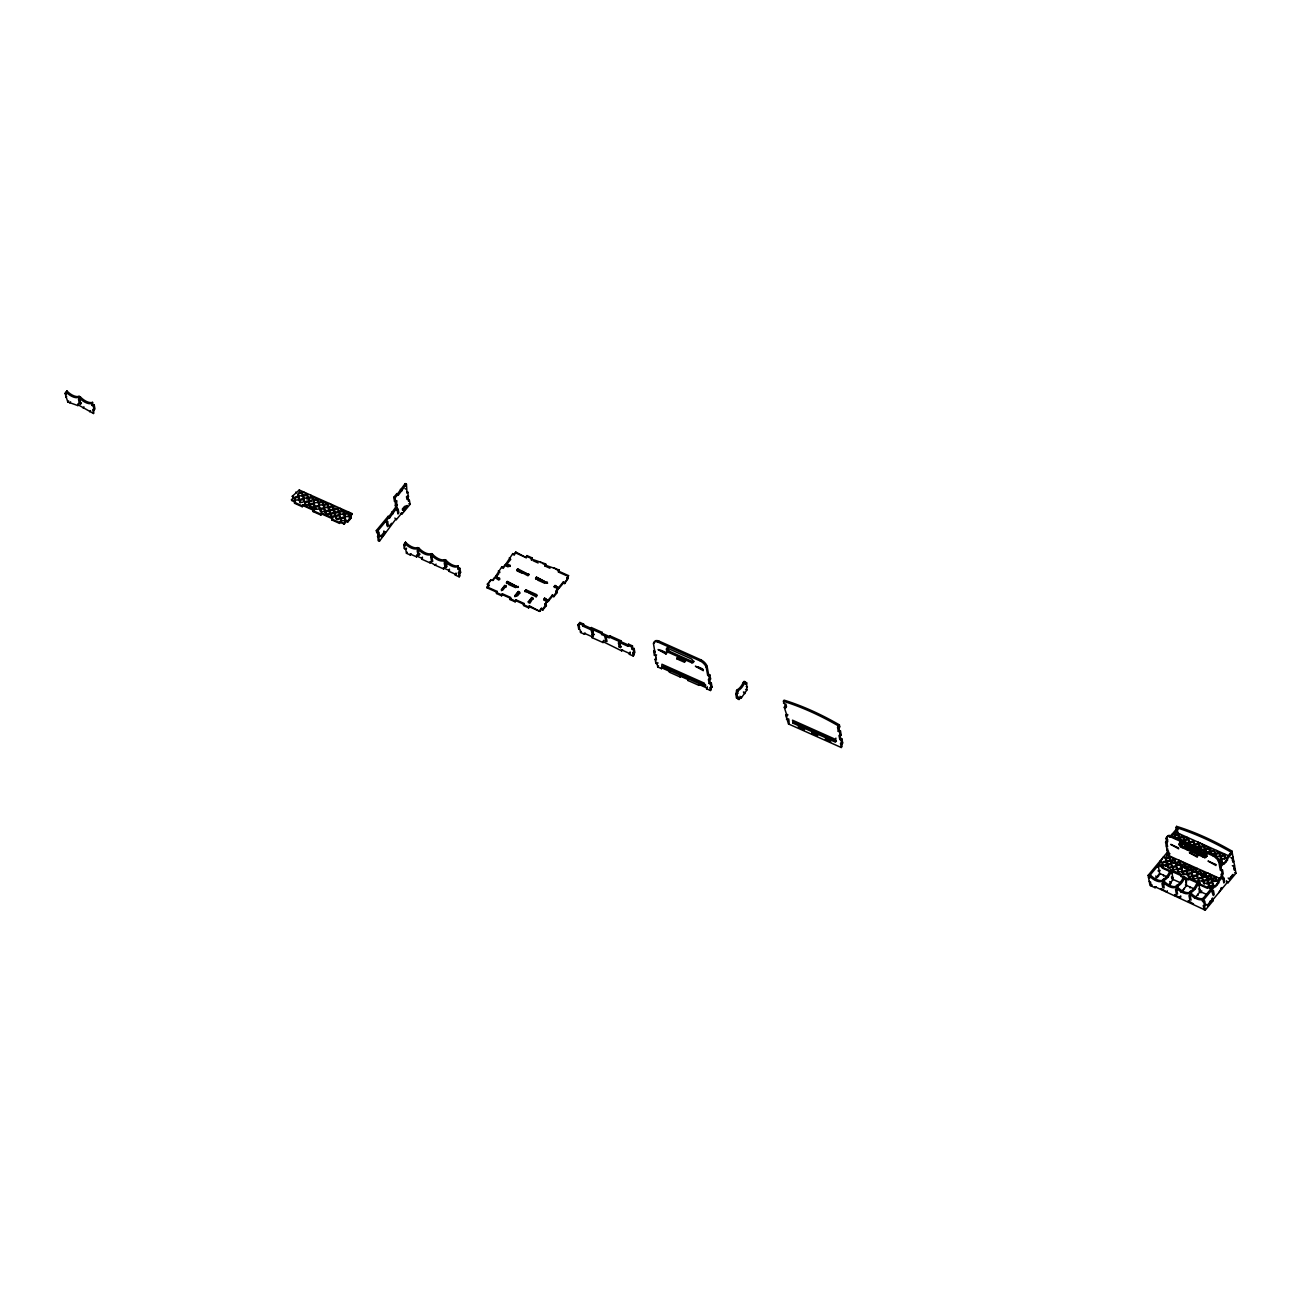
<?xml version="1.0" encoding="UTF-8"?>
<svg xmlns="http://www.w3.org/2000/svg" width="1301" height="1301" viewBox="0 0 1301 1301"><rect width="100%" height="100%" fill="white"/><g stroke="black" fill="none" stroke-linecap="round" stroke-linejoin="round"><path stroke-width="1.5" d="M66.335 393.927L66.839 390.853A10.408 5.041 39.7 0 0 79.068 396.317L80.353 396.886A10.408 5.041 39.7 0 0 92.566 402.351L92.062 405.424L93.347 405.993L94.079 410.026L92.794 409.457L93.526 413.49L77.718 404.578L78.597 403.521L77.914 405.587L67.798 401.993L65.05 393.357L65.928 392.3L67.213 392.869L66.335 393.927L65.05 393.357M65.782 397.39L66.66 396.333M67.798 401.993L68.677 400.936M69.734 402.855L70.612 401.798M65.977 391.91A10.408 5.041 39.7 0 0 78.19 397.374L79.068 396.317M78.19 397.374L79.475 397.943L80.353 396.886M79.426 398.334L80.158 402.367L81.459 402.936L80.581 403.993L79.296 403.424L78.564 399.391L79.426 398.334L80.727 398.903M79.296 403.424L80.158 402.367M83.053 407.88L83.931 406.823M92.062 405.424L92.566 402.351M93.347 405.993L94.225 404.936L92.94 404.367M89.671 411.766L90.55 410.709M94.079 410.026L94.957 408.969L94.225 404.936M93.526 413.49L93.916 409.75M293.75 497.86L292.27 496.283L299.263 490.005L352.002 513.57L349.985 517.213L351.27 517.782L347.774 522.01L346.294 520.416L347.774 522.01M340.439 522.335L344.293 524.059L340.244 521.327L339.561 523.392L331.836 519.945L332.536 517.879L321.591 513.001L320.908 515.066L313.183 511.618L313.883 509.553L302.954 504.658L302.255 506.723L294.53 503.276L295.408 502.219L291.554 500.495L293.554 496.852L292.27 496.283M294.53 503.276L295.229 501.21L291.375 499.486M302.255 506.723L302.954 504.658M313.183 511.618L313.883 509.553M320.908 515.066L321.591 513.001M331.836 519.945L332.714 518.888L321.786 514.009M339.561 523.392L340.244 521.327M344.114 523.051L346.294 520.416M349.985 517.213L352.002 513.57M344.293 524.059L346.489 521.425M347.595 521.002L351.091 516.773L349.806 516.204M394.496 501.324L395.374 500.267L396.659 500.836L395.78 501.893L394.496 501.324L393.764 497.291L396.838 493.599L398.301 495.193L396.838 493.599M397.016 494.608L405.164 483.598L406.449 484.167L407.034 493.274L407.912 492.233L406.628 491.648M396.659 500.836L396.886 507.943L389.617 517.912L388.332 517.343L395.602 507.374L395.049 497.86L398.122 494.185M398.301 495.193L406.449 484.167M389.438 516.904L377.599 531.133L378.152 540.631L379.437 541.2L378.705 537.183L379.583 536.126L378.851 532.093L377.973 533.15L376.688 532.564L376.314 530.564L388.153 516.334L389.617 517.912M376.688 532.564L377.566 531.524M386.316 520.985L385.454 522.026L386.739 522.612L387.47 526.645L388.349 525.588L387.617 521.555L386.316 520.985L387.064 525.002M386.739 522.612L387.617 521.555M408.091 499.714L409.376 500.283L408.498 501.34L407.912 492.233M404.66 506.3L402.318 509.114L403.798 510.691L402.497 510.106L406.01 505.894L407.294 506.479L403.798 510.691M384.104 532.239L380.591 536.467L381.876 537.037L385.389 532.825L383.909 531.247L385.389 532.825M389.275 526.027L391.552 523.295M381.876 537.037L385.21 531.816M403.603 509.683L407.115 505.471L407.294 506.479M394.87 518.058L396.333 519.652L402.042 512.789L402.22 513.797L400.936 513.228M379.437 541.2L396.154 518.644L396.333 519.652M402.22 513.797L410.108 504.316L409.376 500.283M411.181 553.95L410.303 555.007L406.449 553.283L405.717 549.25L404.432 548.664L405.489 542.143A10.408 5.041 39.7 0 0 417.719 547.607L419.003 548.176A10.408 5.041 39.7 0 0 431.216 553.641L432.501 554.21A10.408 5.041 39.7 0 0 444.731 559.674L446.015 560.243A10.408 5.041 39.7 0 0 458.228 565.707L457.724 568.781L459.009 569.35L460.066 575.79L459.188 576.831L455.334 575.107L456.017 573.058M404.432 548.664L403.7 544.647L404.578 543.59L405.863 544.16L405.489 542.143M405.717 549.25L406.595 548.193M406.449 553.283L407.327 552.226M404.611 543.2A10.408 5.041 39.7 0 0 416.84 548.664L417.719 547.607M416.84 548.664L418.125 549.233L419.003 548.176M416.548 556.861L417.247 554.795L416.548 556.861L410.124 553.998L410.303 555.007M418.32 550.957L419.215 555.283L417.93 554.698L418.808 553.657L420.093 554.226M430.94 561.837L430.062 562.894L421.703 559.17L422.402 557.104M421.703 559.17L422.581 558.113M418.125 549.233A10.408 5.041 39.7 0 0 430.338 554.698L431.216 553.641M430.712 556.714L431.59 555.657L432.729 561.316L431.444 560.731L430.712 556.714L431.997 557.283L432.875 556.226M430.338 554.698L431.623 555.267L432.501 554.21M444.438 567.886L443.576 568.927L435.201 565.203L436.079 564.146M431.623 555.267A10.408 5.041 39.7 0 0 443.852 560.731L444.731 559.674M443.852 560.731L445.137 561.3L446.015 560.243M444.942 566.764L445.82 565.724L447.105 566.293L446.243 567.35L444.942 566.764L444.21 562.748L445.511 563.317L446.373 562.26L446.861 564.943M455.139 574.099L448.715 571.237L449.414 569.171M448.715 571.237L449.593 570.18M457.724 568.781L458.228 565.707M459.009 569.35L459.887 568.293L458.603 567.724M455.334 575.107L456.212 574.066M458.456 572.814L459.334 571.757L460.619 572.326L459.741 573.383L458.456 572.814L459.188 576.831M529.523 606.819L539.817 611.405L529.344 605.811L528.645 607.876L523.506 605.567L524.205 603.501L515.83 599.777L515.147 601.826L509.992 599.533L510.691 597.468L502.332 593.744L501.633 595.793L496.494 593.5L497.372 592.443L487.078 587.857L488.834 585.743L487.355 584.165L490.867 579.937L492.152 580.522L494.787 577.351L498.82 580.083L499.698 579.026L495.665 576.31L501.828 566.764L503.292 568.358L505.292 564.715L509.163 566.439L510.041 565.382L506.17 563.658L512.773 553.592L514.253 555.169L515.814 552.063L526.287 557.674L515.993 553.071M487.55 585.174L490.867 579.937M487.078 587.857L488.656 584.734L487.355 584.165M503.113 567.35L505.292 564.715M514.058 554.177L515.814 552.063M493.209 580.474L494.787 577.351M496.836 576.132L498.803 573.757M510.041 565.382L510.22 566.39L506.365 564.667L510.74 559.397L509.276 557.804M498.641 579.075L499.519 578.034M496.494 593.5L497.193 591.435L486.899 586.849M526.108 556.665L526.986 555.608L532.125 557.901L531.442 559.967L532.125 557.901M526.287 557.674L526.986 555.608M507.423 582.49L506.544 583.531L507.244 581.482L518.351 587.369L507.244 581.482M517.749 568.83L516.871 569.887L527.995 575.774L528.873 574.717L517.749 568.83L517.066 570.895L522.53 573.334M504.804 585.45L501.308 589.662L502.593 590.247L506.105 586.019L504.804 585.45L501.487 590.67M501.633 595.793L502.332 593.744M518.172 586.361L517.294 587.418L506.365 582.523M527.816 574.766L528.694 573.708M549.965 568.244L544.94 566L545.639 563.935L531.247 558.958M509.992 599.533L510.87 598.476L502.511 594.752M518.318 591.483L515.001 596.704L514.806 595.695L518.318 591.483L519.782 593.061L517.456 595.874M519.603 592.053L516.107 596.281L514.806 595.695M515.147 601.826L515.83 599.777M544.94 566L545.639 563.935M525.019 590.865L525.897 589.808L536.825 594.687L536.126 596.752L525.019 590.865L535.947 595.744M536.581 578.164L535.719 579.221L536.402 577.156L547.526 583.059L536.402 577.156M525.197 591.874L525.897 589.808M567.025 575.871L558.454 572.033L559.137 569.968L544.761 564.992M531.833 597.517L528.499 602.737L528.32 601.729L531.833 597.517L533.117 598.086L529.783 603.322M547.347 582.051L546.469 583.092L535.524 578.213M536.126 596.752L537.004 595.695L526.076 590.817M528.645 607.876L529.344 605.811M558.454 572.033L559.137 569.968M544.729 599.143L543.851 600.2L544.534 598.135L548.583 600.867L544.534 598.135M553.819 596.704L552.34 595.126L553.819 596.704L557.316 592.492L556.031 591.906L558.227 589.272L554.177 586.54L555.055 585.499L559.105 588.231L555.055 585.499M554.372 587.548L555.234 586.507M539.639 610.397L541.395 608.299L542.859 609.876L541.395 608.299M542.859 609.876L546.371 605.664L544.891 604.087L547.526 600.916L543.672 599.192M548.404 599.859L552.34 595.126M554.177 586.54L558.048 588.263L555.852 590.898L557.316 592.492M558.91 587.223L563.3 581.954L564.764 583.531L563.3 581.954M568.553 575.627L566.992 578.734L568.553 575.627L558.259 571.025M539.817 611.405L541.574 609.307M545.07 605.095L547.526 600.916M548.583 600.867L552.535 596.134M559.105 588.231L563.479 582.962M542.68 608.868L546.176 604.656L544.891 604.087M553.624 595.695L557.137 591.483M564.585 582.523L568.098 578.311L566.797 577.725M564.764 583.531L568.098 578.311M580.116 624.382L578.831 623.797L577.953 624.854L579.238 625.423L579.742 622.366L583.596 624.09L582.913 626.139L590.621 629.586L591.321 627.537L602.249 632.416L601.566 634.481L609.275 637.929L609.974 635.864L620.902 640.742L620.219 642.808L627.928 646.255L628.627 644.19L632.481 645.914L631.977 648.988L633.262 649.573L633.994 653.59L632.709 653.021L633.587 651.964L634.14 654.988L633.262 656.046L629.391 654.322L630.091 652.256L629.391 654.322M585.255 633.148L584.377 634.205L580.522 632.481L579.97 629.456L578.685 628.887L579.563 627.83L578.831 623.797M582.913 626.139L583.596 624.09M580.522 632.481L581.384 631.424M590.621 629.586L591.321 627.537M592.183 634.921L591.451 630.887L592.329 629.83L593.061 633.863L592.183 634.921L593.467 635.49L592.736 631.457L593.614 630.416M603.03 642.548L603.713 640.482L603.03 642.548L592.085 637.653L592.784 635.587M592.085 637.653L592.963 636.596M601.566 634.481L602.249 632.416M606.25 637.49L604.965 636.921L605.697 640.954L606.982 641.523L606.25 637.49L607.128 636.449M605.697 640.954L606.087 637.214M619.195 646.987L618.463 642.954L619.341 641.897L620.073 645.93L619.195 646.987L620.479 647.556L621.358 646.516L620.073 645.93M620.219 642.808L620.902 640.742M602.851 641.539L621.683 650.874L622.561 649.817M627.928 646.255L628.627 644.19M631.977 648.988L632.481 645.914M633.262 649.573L634.14 648.516L632.855 647.931M633.994 653.59L634.872 652.549L634.14 648.516M655.021 652.907L653.492 643.784L654.354 642.727A7.058 3.415 39.7 0 1 658.778 641.003L701.223 659.965A7.058 3.415 39.7 0 1 707.11 666.291L708.573 674.357L707.695 675.414L708.98 675.983L710.037 682.423L709.159 683.464L710.444 684.05L711.175 688.083L709.891 687.497L710.444 690.522L706.573 688.798L707.272 686.733M653.492 643.784A7.058 3.415 39.7 0 1 657.899 642.06L658.778 641.003M656.013 658.273L655.135 659.331L656.42 659.916L655.688 655.883L654.403 655.297L653.671 651.281L654.533 650.224M654.403 655.297L655.281 654.257M655.688 655.883L656.566 654.826M667.917 648.386L691.075 658.729A3.269 1.577 39.7 0 1 693.368 661.607A3.269 1.577 39.7 0 1 691.807 662.762L668.649 652.419A3.269 1.577 39.7 0 1 666.356 649.541A3.269 1.577 39.7 0 1 667.917 648.386L668.795 647.329A3.269 1.577 39.7 0 0 667.218 648.483A3.269 1.577 39.7 0 0 669.527 651.362L692.669 661.705A3.269 1.577 39.7 0 0 694.149 661.315M704.931 686.212L705.809 685.155L663.347 666.193L662.469 667.25L704.931 686.212L704.378 683.188L661.933 664.226L661.558 668.681L657.704 666.958L657.151 663.933L655.867 663.364L656.745 662.307M665.803 652.988L658.078 649.541L665.982 653.996L666.665 651.931M657.151 663.933L658.03 662.892M665.982 653.996L666.86 652.939L660.68 650.191M668.649 652.419L669.527 651.362M657.704 666.958L658.566 665.917M661.558 668.681L662.258 666.632M685.318 660.274L684.635 662.323L676.91 658.875L677.788 657.834L685.513 661.282M681.09 675.967L680.212 677.024L669.267 672.129L669.966 670.08L670.145 671.088M691.807 662.762L692.669 661.705M657.899 642.06L700.345 661.022L701.223 659.965M687.92 680.472L688.619 678.406L687.92 680.472L698.865 685.351L699.548 683.285L698.865 685.351M707.695 675.414L706.232 667.348L707.11 666.291M708.98 675.983L709.858 674.926L708.573 674.357M709.858 674.926L710.59 678.959L709.712 680.016L708.427 679.447L709.159 683.464M710.444 684.05L711.322 682.992L710.037 682.423M706.573 688.798L707.451 687.741M711.175 688.083L712.054 687.026L711.322 682.992M710.444 690.522L711.322 689.465M736.496 697.938L737.374 696.881L738.659 697.466L737.781 698.523L736.496 697.938L735.764 693.905L737.147 689.79A10.375 4.553 -65.9 0 0 743.278 682.407L744.156 681.35L745.44 681.935L745.815 683.952L744.53 683.367L745.44 681.935M739.927 696.263L741.391 697.856L741.212 696.848L739.017 699.483L737.732 698.897L737.049 694.49L738.431 690.359A10.375 4.553 -65.9 0 0 744.562 682.976L743.278 682.407M745.815 683.952L746.693 682.895L745.408 682.309M746.693 682.895L746.904 689.985L741.391 697.856M785.56 707.825L786.438 706.768L785.154 706.199L784.275 707.256L785.56 707.825L784.828 703.792L783.544 703.223L784.064 700.149A182.693 88.566 39.7 0 1 839.373 724.868L839.73 726.885L838.869 727.926L837.568 727.357L838.446 726.3L839.73 726.885M785.739 715.322L786.617 714.265L787.902 714.834L787.024 715.892L785.739 715.322L788.504 723.958L841.243 747.506L842.121 746.465L841.373 742.432L842.674 743.001L841.796 744.058L840.511 743.473L841.243 747.506M786.471 719.339L787.349 718.298M787.755 719.925L788.634 718.868L789.122 721.551M788.504 723.958L789.365 722.901M835.876 738.106L835.535 742.188L793.09 723.226L793.968 722.169L836.413 741.131M798.603 727.535L799.481 726.478L804.62 728.788L803.742 729.845L798.424 726.527L803.742 729.845M803.563 728.836L804.441 727.779L801.009 726.251M811.922 732.561L817.256 735.878L811.922 732.561L812.8 731.52L816.231 733.048M812.117 733.569L812.8 731.52M825.615 739.602L825.436 738.594L830.77 741.912L825.615 739.602L826.493 738.561L829.924 740.09M838.869 727.926L839.373 724.868M841.796 744.058L841.064 740.025L839.779 739.456L839.031 735.423L840.332 735.992L839.6 731.959L838.299 731.39L839.178 730.333L838.446 726.3M839.6 731.959L840.462 730.918L839.178 730.333M840.332 735.992L841.194 734.935L840.462 730.918M839.779 739.456L840.641 738.399L839.909 734.366L841.194 734.935M841.064 740.025L841.942 738.968L840.641 738.399M1166.314 846.122L1167.599 846.691L1166.135 838.641L1167.013 837.584A7.058 3.415 39.7 0 1 1171.42 835.844L1213.882 854.806A7.058 3.415 39.7 0 1 1219.753 861.148L1220.663 866.173M1177.877 832.705L1177.389 830.022L1176.104 829.436L1176.608 826.379A182.693 88.566 39.7 0 1 1231.917 851.082L1235.95 873.247L1228.063 882.745L1226.599 881.151L1228.063 882.745M1155.987 886.68L1155.109 887.721L1149.97 885.428L1148.132 875.362L1167.42 852.171L1165.582 842.089L1167.631 839.633M1169.81 836.998L1176.982 828.395L1176.608 826.379M1166.135 838.641A7.058 3.415 39.7 0 1 1170.542 836.901L1171.42 835.844M1178.267 828.965L1173.437 834.754L1172.152 834.185L1172.331 835.193M1167.924 849.098L1167.046 850.155L1168.331 850.724L1170.168 860.807L1215.963 881.265M1179.731 837.031L1178.852 838.072L1178.121 834.055M1164.932 858.497L1168.705 852.74L1167.42 852.171M1149.368 876.321L1148.49 877.362L1149.791 877.947L1149.417 875.931L1161.256 861.701L1159.955 861.132L1160.15 862.14L1163.468 856.904L1164.753 857.489M1169.941 853.7L1169.062 854.757L1167.778 854.188M1180.56 843.227L1203.718 853.57A3.269 1.577 39.7 0 1 1206.011 856.448A3.269 1.577 39.7 0 1 1204.45 857.603L1181.292 847.26A3.269 1.577 39.7 0 1 1178.999 844.382A3.269 1.577 39.7 0 1 1180.56 843.227L1181.438 842.17M1160.15 870.385L1159.272 871.442L1157.988 870.857M1169.794 858.79L1170.672 857.733M1154.686 879.427L1159.646 873.443L1168.135 877.248M1165.631 866.255L1167.973 863.441M1181.292 847.26L1182.17 846.203A3.269 1.577 39.7 0 1 1180.186 842.3M1158.947 875.508L1157.207 877.622L1155.727 876.045M1152.133 884.956L1151.255 885.997L1150.523 881.98L1149.222 881.395M1148.132 875.362L1149.417 875.931A10.408 5.041 39.7 0 0 1161.63 881.395L1163.387 879.281A10.375 4.553 -65.9 0 0 1169.518 871.898L1170.396 870.841M1161.63 881.395L1162.931 881.964L1164.671 879.85A10.375 4.553 -65.9 0 0 1170.819 872.483L1171.681 871.426L1173.16 879.476L1168.623 884.924M1163.289 883.981L1162.004 883.395L1162.736 887.428L1164.021 888.014L1163.793 880.907L1162.509 880.338A10.408 5.041 39.7 0 1 1150.295 874.874M1172.055 873.443L1172.933 872.386M1168.802 885.932L1171.144 883.119L1169.68 881.541M1167.371 890.843L1166.509 891.901L1161.175 888.583L1161.354 889.591M1197.099 856.172L1189.374 852.724L1197.278 857.18L1197.977 855.115M1162.931 881.964A10.408 5.041 39.7 0 0 1175.145 887.428L1176.901 885.314A10.375 4.553 -65.9 0 0 1183.032 877.931L1183.91 876.874L1185.569 879.476M1203.718 853.57L1204.596 852.513M1175.145 887.428L1176.429 887.998L1178.186 885.883A10.375 4.553 -65.9 0 0 1184.317 878.517L1185.195 877.459L1186.658 885.509L1180.966 892.372M1176.803 890.014L1175.519 889.445L1176.25 893.462L1177.535 894.047L1176.803 890.014L1177.681 888.957M1193.554 869.8L1192.854 871.865M1204.45 857.603L1205.328 856.546A3.269 1.577 39.7 0 0 1206.58 856.416M1175.746 894.568L1174.868 895.625L1174.673 894.616L1180.007 897.934L1180.885 896.877M1186.301 883.509L1186.675 879.769M1182.316 891.966L1184.463 888.16M1170.542 836.901L1213.004 855.863L1213.882 854.806M1179.828 896.926L1180.706 895.869M1176.429 887.998A10.408 5.041 39.7 0 0 1188.659 893.462L1190.399 891.348A10.375 4.553 -65.9 0 0 1196.546 883.964L1197.408 882.924L1199.067 885.509L1199.945 884.452M1188.659 893.462L1189.943 894.031L1191.683 891.917A10.375 4.553 -65.9 0 0 1197.831 884.55L1198.709 883.493L1200.172 891.559L1194.464 898.406M1211.8 887.9L1207.946 886.176L1207.247 888.241L1199.522 884.778L1200.4 883.737M1204.872 908.505L1203.994 909.562L1203.262 905.529L1204.547 906.114L1205.425 905.057L1204.693 901.024L1203.815 902.081L1202.531 901.512L1202.157 899.495L1213.996 885.265L1215.459 886.843L1218.972 882.631L1217.492 881.037L1221.444 876.305L1221.07 874.288L1222.355 874.857L1223.233 873.8L1222.501 869.784L1221.623 870.824L1220.338 870.255L1218.874 862.189L1219.753 861.148M1189.244 900.601L1188.366 901.658L1188.187 900.65L1193.521 903.967M1230.128 853.586L1231.413 854.155L1231.917 851.082M1220.891 866.808L1232.291 853.098L1231.006 852.529L1226.176 858.318L1227.656 859.896L1224.143 864.124L1222.68 862.53L1219.606 866.222L1220.891 866.808L1222.729 876.874L1203.441 900.064L1205.279 910.147L1154.93 886.713L1155.109 887.721M1201.685 890.778L1200.986 892.844M1232.47 860.579L1233.755 861.164L1232.876 862.221L1232.145 858.188L1233.023 857.131M1212.581 891.543L1213.459 890.486L1214.191 894.519L1213.313 895.576L1210.922 888.957L1158.183 865.393L1159.825 874.451M1223.086 878.891L1223.965 877.833L1224.696 881.867L1223.818 882.924L1223.086 878.891L1221.802 878.321M1233.933 868.645L1235.218 869.214L1234.34 870.271L1233.608 866.238L1234.486 865.198M1212.565 898.015L1211.686 899.072L1213.166 900.65L1205.279 910.147M1207.539 904.959L1211.052 900.747L1207.718 905.968L1206.255 904.39M1229.445 878.614L1232.958 874.402L1229.64 879.622L1228.16 878.045M1212.987 899.642L1227.884 881.736M1228.372 855.684L1175.632 832.12L1175.811 833.128M405.018 488.672L406.302 489.257M1230.86 857.603L1232.145 858.188M1181.21 835.551L1187.39 838.299L1187.211 837.291M1211.507 849.081L1198.14 842.186M1218.517 852.204L1224.696 854.968L1224.517 853.96M400.334 489.387L401.619 489.957M400.529 490.396L401.814 490.965M407.359 495.681L408.644 496.25M407.766 497.307L406.481 496.738L406.969 499.421M1232.323 865.669L1233.608 866.238M1185.097 846.414L1207.247 856.318M1218.321 861.262L1222.013 862.905M1182.17 846.203L1205.328 856.546M1186.512 848.398L1204.97 856.643M408.823 503.747L410.108 504.316M527.165 556.617L532.32 558.91M542.387 563.414L545.818 564.943M557.609 570.212L553.998 567.675M1234.665 872.678L1235.95 873.247M393.764 497.291L395.049 497.86M1165.582 842.089L1166.867 842.658L1167.745 841.617L1167.013 837.584M533.101 560.715L538.126 562.959M396.106 504.3L397.39 504.869M395.228 505.357L396.512 505.926M395.602 507.374L396.886 507.943M1221.444 876.305L1222.729 876.874M395.959 509.39L397.244 509.959L398.122 508.902L398.854 512.936L397.976 513.993L397.081 509.667M1219.688 878.403L1166.948 854.855L1175.616 859.652M1191.179 866.596L1197.359 869.361L1197.18 868.352M1202.823 871.8L1206.466 873.426M391.65 512.106L392.935 512.692M391.845 513.114L393.13 513.7M517.944 569.838L528.873 574.717M1207.865 878.565L1200.4 874.305M505.487 565.724L508.057 566.862M537.541 580.035L544.826 583.287M1220.891 887.998L1222.176 888.583L1221.997 887.575L1218.679 892.795M1159.061 864.336L1162.915 866.059L1162.216 868.125L1169.941 871.572L1170.64 869.507L1181.568 874.386L1180.869 876.451L1188.594 879.899L1189.293 877.833L1200.221 882.728L1199.522 884.778M1197.603 883.916L1198.888 884.501M1169.518 871.898L1170.819 872.483M1183.032 877.931L1184.317 878.517M1196.546 883.964L1197.831 884.55M1157.256 866.824L1158.54 867.409M746.14 686.343L747.425 686.928M1172.786 877.476L1171.502 876.89L1171.859 878.907L1180.365 882.696M1198.514 888.957L1199.798 889.542M697.986 666.844L702.621 668.925M1185.374 884.94L1195.277 889.364M1198.888 890.974L1206.986 894.6M499.698 579.026L495.665 576.31M684.44 661.331L676.731 657.883L676.91 658.875M745.619 689.416L746.904 689.985M307.93 494.803L303.117 491.729M312.842 496.998L320.127 500.251M321.949 501.08L328.128 503.829M335.138 506.967L329.478 503.52M342.147 510.09L346.782 512.171M352.181 514.578L348.131 511.846M508.366 584.344L515.651 587.613M545.135 600.769L547.705 601.924M1211.881 900.081L1213.166 900.65M653.671 651.281L654.956 651.85M1163.387 879.281L1164.671 879.85M1176.901 885.314L1178.186 885.883M1190.399 891.348L1191.683 891.917M744.725 692.62L743.424 692.051L744.904 693.628M737.147 689.79L738.431 690.359M504.999 586.458L506.284 587.027L506.105 586.019M518.497 592.492L519.782 593.061M532.011 598.525L533.296 599.094M1209.946 901.186L1211.231 901.756M1203.035 898.438A10.408 5.041 39.7 0 1 1190.822 892.974L1189.521 892.405A10.408 5.041 39.7 0 1 1177.307 886.94L1176.023 886.371A10.408 5.041 39.7 0 1 1163.793 880.907M709.305 678.39L710.59 678.959M736.268 690.847L737.553 691.416M376.314 530.564L377.599 531.133M1203.441 900.064L1202.157 899.495A10.408 5.041 39.7 0 1 1189.943 894.031M736.642 692.864L737.927 693.433M78.564 399.391L79.849 399.96L80.581 403.993M403.7 544.647L404.985 545.217M418.483 551.25L417.198 550.681L417.93 554.698M583.791 625.098L591.5 628.546M602.444 633.424L610.153 636.872L609.974 635.864M621.097 641.751L628.806 645.198M578.864 623.423L582.734 625.147M590.443 628.594L601.387 633.473M609.096 636.921L620.024 641.8M627.749 645.247L631.603 646.971M735.764 693.905L737.049 694.49M380.412 535.459L381.697 536.028M528.32 601.729L529.605 602.314M834.998 739.163L792.537 720.201L793.09 723.226M378.298 535.54L379.583 536.126M591.451 630.887L592.736 631.457M618.463 642.954L619.748 643.54L620.479 647.556M377.42 536.597L378.705 537.183M826.314 737.553L831.453 739.846M593.061 633.863L594.346 634.433M710.769 686.44L712.054 687.026M416.369 555.852L421.524 558.162M448.536 570.228L443.381 567.919L443.576 568.927M303.133 505.666L314.061 510.561M516.025 600.786L524.384 604.51M294.351 502.267L302.076 505.715M313.004 510.61L320.729 514.058M331.657 518.936L339.382 522.384M496.315 592.492L501.454 594.785M509.813 598.525L514.968 600.834M523.327 604.558L528.466 606.868M663.786 667.315L668.421 669.381M680.895 674.959L683.984 676.341M591.906 636.644L584.198 633.197L584.377 634.205M629.212 653.313L621.504 649.866L621.683 650.874M661.38 667.673L669.088 671.121M687.741 679.464L680.033 676.016L680.212 677.024M698.686 684.342L706.394 687.79M1225.721 861.002L1225.9 862.01M1216.793 850.512L1216.972 851.521M1215.833 876.679L1216.012 877.687L1208.109 873.231M1217.037 883.721L1217.216 884.729M1205.864 845.634L1206.043 846.642M1197.977 894.194L1198.156 895.202M1189.456 864.905L1189.634 865.913L1178.527 860.026M1189.878 886.957L1190.057 887.965M1190.822 892.974L1191.179 894.99M1179.487 833.843L1179.682 834.852M1181.747 865.978L1181.926 866.986M1174.022 862.53L1174.201 863.539M1170.802 856.578L1170.981 857.587M1163.501 875.166L1163.696 876.175M841.942 738.968L842.674 743.001M837.568 727.357L838.299 731.39M817.955 733.813L818.134 734.821M804.441 727.779L804.62 728.788M785.95 704.085L786.438 706.768M787.024 715.892L784.275 707.256M738.659 697.466L739.017 699.483M655.135 659.331L655.867 663.364M632.709 653.021L633.262 656.046M577.953 624.854L578.685 628.887M558.048 588.263L558.227 589.272M540.484 561.642L540.679 562.65M546.176 604.656L546.371 605.664M512.773 553.592L512.968 554.6M506.17 563.658L506.365 564.667M501.828 566.764L502.007 567.773M499.6 571.562L499.779 572.57L498.316 570.993M497.193 591.435L497.372 592.443M488.656 584.734L488.834 585.743M459.887 568.293L460.619 572.326M445.332 563.024L446.243 567.35M435.201 565.203L429.883 561.886L430.062 562.894M405.164 483.598L405.652 486.281M388.153 516.334L388.332 517.343M351.091 516.773L351.27 517.782M349.335 518.888L349.53 519.896M340.423 508.398L340.602 509.407M310.841 495.177L311.02 496.185M299.263 490.005L299.441 491.014M295.782 492.071L295.961 493.079M295.229 501.21L295.408 502.219M77.718 404.578L77.914 405.587M66.839 390.853L67.213 392.869M328.519 506.544A2.358 1.773 -10.3 0 1 327.201 508.122M324.876 508.154A2.358 1.773 -10.3 0 1 324.908 505.178A2.358 1.773 -10.3 0 1 328.486 506.073M323.38 504.235A2.358 1.773 -10.3 0 1 322.567 505.52M319.282 505.585A2.358 1.773 -10.3 0 1 320.03 502.739A2.358 1.773 -10.3 0 1 323.347 503.78M330.568 510.626A2.358 1.773 -10.3 0 1 329.137 508.463A2.358 1.773 -10.3 0 1 332.113 507.13A2.358 1.773 -10.3 0 1 333.544 509.309M332.357 510.415A2.358 1.773 -10.3 0 1 331.771 510.61M334.373 512.122A2.358 1.773 -10.3 0 1 336.65 509.374A2.358 1.773 -10.3 0 1 338.406 512.041M337.496 512.708A2.358 1.773 -10.3 0 1 335.17 512.757M339.528 514.415A2.358 1.773 -10.3 0 1 340.439 512.025A2.358 1.773 -10.3 0 1 343.529 512.285A2.358 1.773 -10.3 0 1 343.155 514.724M345.464 517.359A2.358 1.773 -10.3 0 1 344.96 514.773A2.358 1.773 -10.3 0 1 348.408 514.367A2.358 1.773 -10.3 0 1 348.294 517.017M311.768 501.227A2.358 1.773 -10.3 0 1 308.988 500.983M308.467 500.186A2.358 1.773 -10.3 0 1 312.858 498.738A2.358 1.773 -10.3 0 0 309.557 497.145A2.358 1.773 -10.3 0 0 309.264 500.251A2.358 1.773 -10.3 0 0 312.907 498.641M302.401 495.941A2.358 1.773 -10.3 0 1 301.995 496.331M298.693 496.397A2.358 1.773 -10.3 0 1 299.734 493.437A2.358 1.773 -10.3 0 1 302.791 495.047M304.288 498.966A2.358 1.773 -10.3 0 1 303.93 496.266A2.358 1.773 -10.3 0 1 307.508 496.201A2.358 1.773 -10.3 0 1 306.629 498.917M318.111 502.414A2.358 1.773 -10.3 0 1 317.834 502.853M313.801 502.918A2.358 1.773 -10.3 0 1 314.891 500.446A2.358 1.773 -10.3 0 1 317.997 501.048M294.855 500.235A2.358 1.773 -10.3 0 1 295.766 497.86A2.358 1.773 -10.3 0 1 298.856 498.12A2.358 1.773 -10.3 0 1 298.482 500.543M324.616 511.651A2.358 1.773 -10.3 0 1 324.209 512.041M320.924 512.106A2.358 1.773 -10.3 0 1 321.949 509.146A2.358 1.773 -10.3 0 1 325.022 510.756M327.055 514.838A2.358 1.773 -10.3 0 1 325.901 512.236A2.358 1.773 -10.3 0 1 329.608 511.797A2.358 1.773 -10.3 0 1 328.844 514.627M330.682 515.895A2.358 1.773 -10.3 0 1 332.536 513.667A2.358 1.773 -10.3 0 1 335.268 514.887A2.358 1.773 -10.3 0 1 333.414 517.115M332.21 517.148A2.358 1.773 -10.3 0 1 331.202 516.692M340.325 518.123A2.358 1.773 -10.3 0 1 340.049 518.562M339.138 519.229A2.358 1.773 -10.3 0 1 336.357 519.001M336.016 518.627A2.358 1.773 -10.3 0 1 337.105 516.155A2.358 1.773 -10.3 0 1 340.228 516.757A2.358 1.773 -10.3 0 1 336.617 518.27A2.358 1.773 -10.3 0 1 336.926 515.147A2.358 1.773 -10.3 0 1 340.26 516.643M345.464 520.416A2.358 1.773 -10.3 0 1 344.798 521.229M341.171 520.937A2.358 1.773 -10.3 0 1 342.261 518.448A2.358 1.773 -10.3 0 1 345.367 519.05A2.358 1.773 -10.3 0 1 341.773 520.563A2.358 1.773 -10.3 0 1 342.065 517.44A2.358 1.773 -10.3 0 1 345.416 518.936M304.922 503.942A2.358 1.773 -10.3 0 1 307.719 502.105A2.358 1.773 -10.3 0 1 309.459 504.316M309.183 504.755A2.358 1.773 -10.3 0 1 308.256 505.439M306.483 505.65A2.358 1.773 -10.3 0 1 305.15 504.837M310.093 506.707A2.358 1.773 -10.3 0 1 312.972 504.414A2.358 1.773 -10.3 0 1 314.208 507.195A2.358 1.773 -10.3 0 1 310.288 507.13M300.336 502.902A2.358 1.773 -10.3 0 1 301.377 499.958A2.358 1.773 -10.3 0 1 304.434 501.552M315.444 509.439A2.358 1.773 -10.3 0 1 317.72 506.691A2.358 1.773 -10.3 0 1 319.477 509.358M457.35 566.764A10.408 5.041 39.7 0 1 445.137 561.3M700.345 661.022A7.058 3.415 39.7 0 1 706.232 667.348M1206.125 853.895A3.269 1.577 39.7 0 1 1206.743 854.92M1213.004 855.863A7.058 3.415 39.7 0 1 1218.874 862.189M1182.007 871.898A2.358 1.773 -10.3 0 1 1181.601 872.288M1178.316 872.337A2.358 1.773 -10.3 0 1 1179.357 869.393A2.358 1.773 -10.3 0 1 1182.414 871.003M1182.934 873.849A2.358 1.773 -10.3 0 1 1184.593 871.67A2.358 1.773 -10.3 0 1 1187.406 872.532A2.358 1.773 -10.3 0 1 1186.236 874.874M1183.91 874.923A2.358 1.773 -10.3 0 1 1183.129 874.272M1172.835 869.686A2.358 1.773 -10.3 0 1 1175.112 866.938A2.358 1.773 -10.3 0 1 1176.868 869.605M1188.073 876.142A2.358 1.773 -10.3 0 1 1190.854 873.849A2.358 1.773 -10.3 0 1 1192.301 876.5M1190.805 877.362A2.358 1.773 -10.3 0 1 1188.61 876.939M1167.501 866.954A2.358 1.773 -10.3 0 1 1170.266 864.645A2.358 1.773 -10.3 0 1 1171.729 867.312M1170.233 868.174A2.358 1.773 -10.3 0 1 1167.696 867.377M1163.875 865.897A2.358 1.773 -10.3 0 1 1162.443 863.718A2.358 1.773 -10.3 0 1 1165.42 862.4A2.358 1.773 -10.3 0 1 1166.851 864.563M1166.168 865.393A2.358 1.773 -10.3 0 1 1165.078 865.864M1197.717 875.297A2.358 1.773 -10.3 0 1 1197.213 872.727A2.358 1.773 -10.3 0 1 1200.66 872.32A2.358 1.773 -10.3 0 1 1200.547 874.955M1191.781 872.353A2.358 1.773 -10.3 0 1 1194.058 869.621A2.358 1.773 -10.3 0 1 1195.814 872.288M1202.856 877.606A2.358 1.773 -10.3 0 1 1202.498 874.89A2.358 1.773 -10.3 0 1 1206.06 874.825A2.358 1.773 -10.3 0 1 1205.181 877.557M1210.337 879.85A2.358 1.773 -10.3 0 1 1207.019 878.825A2.358 1.773 -10.3 0 1 1209.491 876.516A2.358 1.773 -10.3 0 1 1211.524 878.744M1212.353 881.558A2.358 1.773 -10.3 0 1 1214.63 878.809A2.358 1.773 -10.3 0 1 1216.386 881.476M1180.771 864.482A2.358 1.773 -10.3 0 1 1179.974 865.767M1176.673 865.832A2.358 1.773 -10.3 0 1 1177.438 862.986A2.358 1.773 -10.3 0 1 1180.739 864.01M1170.363 860.351A2.358 1.773 -10.3 0 1 1170.087 860.79M1169.16 861.457A2.358 1.773 -10.3 0 1 1166.379 861.229M1165.859 860.433A2.358 1.773 -10.3 0 1 1170.25 858.985M1175.502 862.644A2.358 1.773 -10.3 0 1 1175.226 863.083M1171.193 863.165A2.358 1.773 -10.3 0 1 1172.282 860.693A2.358 1.773 -10.3 0 1 1175.405 861.295M1185.91 866.775A2.358 1.773 -10.3 0 1 1184.609 868.369M1182.267 868.401A2.358 1.773 -10.3 0 1 1182.316 865.425A2.358 1.773 -10.3 0 1 1185.878 866.32M1186.447 869.637A2.358 1.773 -10.3 0 1 1188.903 867.328A2.358 1.773 -10.3 0 1 1190.935 869.54M1189.748 870.662A2.358 1.773 -10.3 0 1 1186.967 870.434M1193.424 878.874A2.358 1.773 -10.3 0 1 1194.513 876.402A2.358 1.773 -10.3 0 1 1197.619 877.004M1202.872 880.663A2.358 1.773 -10.3 0 1 1202.189 881.476M1198.904 881.541A2.358 1.773 -10.3 0 1 1199.929 878.582A2.358 1.773 -10.3 0 1 1203.002 880.192M1208.011 882.956A2.358 1.773 -10.3 0 1 1206.824 884.078M1204.498 884.111A2.358 1.773 -10.3 0 1 1204.287 881.297A2.358 1.773 -10.3 0 1 1207.913 881.59M1211.963 886.371A2.358 1.773 -10.3 0 1 1209.182 886.144M1208.662 885.347A2.358 1.773 -10.3 0 1 1210.515 883.103A2.358 1.773 -10.3 0 1 1213.248 884.322M1218.63 860.579A2.358 1.773 -10.3 0 1 1221.167 863.344M1185.829 846.447A2.358 1.773 -10.3 0 1 1184.642 847.553M1182.316 847.602A2.358 1.773 -10.3 0 1 1181.861 847.325M1181.324 846.528A2.358 1.773 -10.3 0 1 1184.398 844.268M1185.927 845.504A2.358 1.773 -10.3 0 0 1185.731 845.081A2.358 1.773 -10.3 0 1 1182.121 846.593M1201.246 850.285A2.358 1.773 -10.3 0 1 1200.53 847.976A2.358 1.773 -10.3 0 1 1203.523 846.984A2.358 1.773 -10.3 0 1 1204.775 849.114M1204.092 849.943A2.358 1.773 -10.3 0 1 1203.588 850.236M1195.652 847.699A2.358 1.773 -10.3 0 1 1195.895 845.162A2.358 1.773 -10.3 0 1 1199.197 845.097A2.358 1.773 -10.3 0 1 1198.953 847.634M1218.452 859.571A2.358 1.773 -10.3 0 1 1221.672 860.368A2.358 1.773 -10.3 0 1 1219.899 862.823M1180.674 841.08A2.358 1.773 -10.3 0 1 1179.942 838.787A2.358 1.773 -10.3 0 1 1182.951 837.795A2.358 1.773 -10.3 0 1 1184.186 839.926M1183.503 840.739A2.358 1.773 -10.3 0 1 1182.999 841.048M1225.07 858.758A2.358 1.773 -10.3 0 1 1224.16 859.424M1222.371 859.636A2.358 1.773 -10.3 0 1 1221.037 858.823M1220.826 857.944A2.358 1.773 -10.3 0 1 1223.314 856.091A2.358 1.773 -10.3 0 1 1225.477 857.847M1215.898 856.53A2.358 1.773 -10.3 0 1 1216.809 854.139A2.358 1.773 -10.3 0 1 1219.899 854.399A2.358 1.773 -10.3 0 1 1219.525 856.839M1210.759 854.237A2.358 1.773 -10.3 0 1 1211.67 851.846A2.358 1.773 -10.3 0 1 1214.76 852.106A2.358 1.773 -10.3 0 1 1214.386 854.529M1209.231 852.236A2.358 1.773 -10.3 0 1 1205.523 851.797A2.358 1.773 -10.3 0 1 1207.686 849.211A2.358 1.773 -10.3 0 1 1209.914 851.423M1190.171 845.032A2.358 1.773 -10.3 0 1 1192.448 842.3A2.358 1.773 -10.3 0 1 1194.204 844.967M1175.063 838.511A2.358 1.773 -10.3 0 1 1175.323 835.958A2.358 1.773 -10.3 0 1 1178.608 835.893A2.358 1.773 -10.3 0 1 1178.364 838.446M1184.837 842.316A2.358 1.773 -10.3 0 1 1187.309 840.007A2.358 1.773 -10.3 0 1 1189.342 842.219M1188.659 843.048A2.358 1.773 -10.3 0 1 1185.813 843.39M1194.692 848.87A2.358 1.773 -10.3 0 1 1195.847 851.472M1191.814 851.553A2.358 1.773 -10.3 0 1 1193.489 848.886M1200.823 851.602A2.358 1.773 -10.3 0 1 1200.579 854.155M1197.294 854.22A2.358 1.773 -10.3 0 1 1200.368 851.326M1191.098 848.268A2.358 1.773 -10.3 0 1 1190.968 848.74M1189.781 849.846A2.358 1.773 -10.3 0 1 1187 849.618M1186.479 848.821A2.358 1.773 -10.3 0 1 1188.333 846.593A2.358 1.773 -10.3 0 1 1191.065 847.813M1180.804 843.682A2.358 1.773 -10.3 0 1 1180.69 844.138M1180.592 842.202A2.358 1.773 -10.3 0 1 1179.308 844.251M1190.691 846.366A2.358 1.773 -10.3 0 1 1189.228 848.984A2.358 1.773 -10.3 0 1 1186.268 847.667A2.358 1.773 -10.3 0 1 1188.756 845.504M1181.666 846.317A2.358 1.773 -10.3 0 1 1181.926 843.764M1196.026 849.098A2.358 1.773 -10.3 0 1 1193.96 851.374A2.358 1.773 -10.3 0 1 1191.391 849.813A2.358 1.773 -10.3 0 1 1193.911 847.813M1203.002 852.675A2.358 1.773 -10.3 0 0 1202.709 855.782A2.358 1.773 -10.3 0 0 1206.352 854.155A2.358 1.773 -10.3 0 1 1205.214 856.757M1205.344 852.627A2.358 1.773 -10.3 0 1 1205.799 852.903M1201.165 851.391A2.358 1.773 -10.3 0 1 1199.311 853.635A2.358 1.773 -10.3 0 1 1196.578 852.415A2.358 1.773 -10.3 0 1 1198.449 850.171M1199.652 850.155A2.358 1.773 -10.3 0 1 1200.189 850.317M1202.888 856.79A2.358 1.773 -10.3 0 1 1202.27 854.35A2.358 1.773 -10.3 0 1 1205.523 853.635M1215.622 857.229A2.358 1.773 -10.3 0 1 1216.419 857.863M1175.73 827.42A182.693 88.566 39.7 0 1 1231.039 852.139M783.186 701.206A182.693 88.566 39.7 0 1 838.495 725.925M91.704 403.408A10.408 5.041 39.7 0 1 79.475 397.943M1178.446 847.829L1170.721 844.382L1178.625 848.837L1178.446 847.829M1215.752 864.498L1208.027 861.051L1215.931 865.507L1215.752 864.498M703.093 669.657L695.385 666.21L703.288 670.665L703.093 669.657M1190.301 896.047L1189.016 895.478L1189.748 899.495L1191.033 900.081L1190.301 896.047M300.612 502.17A2.358 1.773 -10.3 0 0 304.255 500.543A2.358 1.773 -10.3 0 0 300.905 499.064A2.358 1.773 -10.3 0 0 300.612 502.17M305.751 504.479A2.358 1.773 -10.3 0 0 309.394 502.853A2.358 1.773 -10.3 0 0 306.06 501.357A2.358 1.773 -10.3 0 0 305.751 504.479M310.89 506.772A2.358 1.773 -10.3 0 0 314.533 505.146A2.358 1.773 -10.3 0 0 311.199 503.65A2.358 1.773 -10.3 0 0 310.89 506.772M316.045 509.065A2.358 1.773 -10.3 0 0 319.688 507.439A2.358 1.773 -10.3 0 0 316.338 505.959A2.358 1.773 -10.3 0 0 316.045 509.065M321.184 511.374A2.358 1.773 -10.3 0 0 324.827 509.748A2.358 1.773 -10.3 0 0 321.493 508.252A2.358 1.773 -10.3 0 0 321.184 511.374M326.34 513.667A2.358 1.773 -10.3 0 0 329.982 512.041A2.358 1.773 -10.3 0 0 326.632 510.545A2.358 1.773 -10.3 0 0 326.34 513.667M331.479 515.96A2.358 1.773 -10.3 0 0 335.121 514.334A2.358 1.773 -10.3 0 0 331.788 512.854A2.358 1.773 -10.3 0 0 331.479 515.96M304.109 497.958A2.358 1.773 -10.3 0 0 307.752 496.331A2.358 1.773 -10.3 0 0 304.418 494.835A2.358 1.773 -10.3 0 0 304.109 497.958M345.269 516.351A2.358 1.773 -10.3 0 0 348.912 514.724A2.358 1.773 -10.3 0 0 345.578 513.228A2.358 1.773 -10.3 0 0 345.269 516.351M340.13 514.058A2.358 1.773 -10.3 0 0 343.773 512.431A2.358 1.773 -10.3 0 0 340.439 510.935A2.358 1.773 -10.3 0 0 340.13 514.058M334.991 511.748A2.358 1.773 -10.3 0 0 338.634 510.122A2.358 1.773 -10.3 0 0 335.284 508.626A2.358 1.773 -10.3 0 0 334.991 511.748M329.836 509.455A2.358 1.773 -10.3 0 0 333.479 507.829A2.358 1.773 -10.3 0 0 330.145 506.333A2.358 1.773 -10.3 0 0 329.836 509.455M324.697 507.146A2.358 1.773 -10.3 0 0 328.34 505.536A2.358 1.773 -10.3 0 0 324.99 504.04A2.358 1.773 -10.3 0 0 324.697 507.146M319.542 504.853A2.358 1.773 -10.3 0 0 323.185 503.227A2.358 1.773 -10.3 0 0 319.851 501.731A2.358 1.773 -10.3 0 0 319.542 504.853M314.403 502.56A2.358 1.773 -10.3 0 0 318.046 500.934A2.358 1.773 -10.3 0 0 314.712 499.438A2.358 1.773 -10.3 0 0 314.403 502.56M298.97 495.665A2.358 1.773 -10.3 0 0 302.613 494.038A2.358 1.773 -10.3 0 0 299.263 492.542A2.358 1.773 -10.3 0 0 298.97 495.665M295.457 499.877A2.358 1.773 -10.3 0 0 299.1 498.25A2.358 1.773 -10.3 0 0 295.766 496.754A2.358 1.773 -10.3 0 0 295.457 499.877M1202.677 876.598A2.358 1.773 -10.3 0 0 1206.32 874.971A2.358 1.773 -10.3 0 0 1202.97 873.475A2.358 1.773 -10.3 0 0 1202.677 876.598M1207.816 878.891A2.358 1.773 -10.3 0 0 1211.459 877.264A2.358 1.773 -10.3 0 0 1208.125 875.768A2.358 1.773 -10.3 0 0 1207.816 878.891M1197.522 874.288A2.358 1.773 -10.3 0 0 1201.165 872.662A2.358 1.773 -10.3 0 0 1197.831 871.182A2.358 1.773 -10.3 0 0 1197.522 874.288M1192.383 871.995A2.358 1.773 -10.3 0 0 1196.026 870.369A2.358 1.773 -10.3 0 0 1192.692 868.873A2.358 1.773 -10.3 0 0 1192.383 871.995M1187.244 869.702A2.358 1.773 -10.3 0 0 1190.887 868.076A2.358 1.773 -10.3 0 0 1187.537 866.58A2.358 1.773 -10.3 0 0 1187.244 869.702M1182.089 867.393A2.358 1.773 -10.3 0 0 1185.731 865.767A2.358 1.773 -10.3 0 0 1182.398 864.287A2.358 1.773 -10.3 0 0 1182.089 867.393M1176.95 865.1A2.358 1.773 -10.3 0 0 1180.592 863.474A2.358 1.773 -10.3 0 0 1177.242 861.978A2.358 1.773 -10.3 0 0 1176.95 865.1M1166.655 860.498A2.358 1.773 -10.3 0 0 1170.298 858.871A2.358 1.773 -10.3 0 0 1166.964 857.392A2.358 1.773 -10.3 0 0 1166.655 860.498M1163.143 864.71A2.358 1.773 -10.3 0 0 1166.786 863.1A2.358 1.773 -10.3 0 0 1163.452 861.604A2.358 1.773 -10.3 0 0 1163.143 864.71M1168.298 867.019A2.358 1.773 -10.3 0 0 1171.941 865.393A2.358 1.773 -10.3 0 0 1168.591 863.897A2.358 1.773 -10.3 0 0 1168.298 867.019M1173.437 869.312A2.358 1.773 -10.3 0 0 1177.08 867.686A2.358 1.773 -10.3 0 0 1173.746 866.19A2.358 1.773 -10.3 0 0 1173.437 869.312M1178.592 871.621A2.358 1.773 -10.3 0 0 1182.235 869.995A2.358 1.773 -10.3 0 0 1178.885 868.499A2.358 1.773 -10.3 0 0 1178.592 871.621M1183.731 873.914A2.358 1.773 -10.3 0 0 1187.374 872.288A2.358 1.773 -10.3 0 0 1184.04 870.792A2.358 1.773 -10.3 0 0 1183.731 873.914M1194.025 878.517A2.358 1.773 -10.3 0 0 1197.668 876.89A2.358 1.773 -10.3 0 0 1194.318 875.394A2.358 1.773 -10.3 0 0 1194.025 878.517M1188.87 876.207A2.358 1.773 -10.3 0 0 1192.513 874.581A2.358 1.773 -10.3 0 0 1189.179 873.085A2.358 1.773 -10.3 0 0 1188.87 876.207M1199.164 880.81A2.358 1.773 -10.3 0 0 1202.807 879.183A2.358 1.773 -10.3 0 0 1199.473 877.687A2.358 1.773 -10.3 0 0 1199.164 880.81M1204.319 883.103A2.358 1.773 -10.3 0 0 1207.962 881.476A2.358 1.773 -10.3 0 0 1204.612 879.996A2.358 1.773 -10.3 0 0 1204.319 883.103M1209.458 885.412A2.358 1.773 -10.3 0 0 1213.101 883.786A2.358 1.773 -10.3 0 0 1209.767 882.289A2.358 1.773 -10.3 0 0 1209.458 885.412M1171.794 862.807A2.358 1.773 -10.3 0 0 1175.437 861.181A2.358 1.773 -10.3 0 0 1172.103 859.685A2.358 1.773 -10.3 0 0 1171.794 862.807M1212.971 881.184A2.358 1.773 -10.3 0 0 1216.614 879.557A2.358 1.773 -10.3 0 0 1213.264 878.077A2.358 1.773 -10.3 0 0 1212.971 881.184M1180.495 840.072A2.358 1.773 -10.3 0 0 1184.138 838.446A2.358 1.773 -10.3 0 0 1180.788 836.966A2.358 1.773 -10.3 0 0 1180.495 840.072M1221.655 858.465A2.358 1.773 -10.3 0 0 1225.298 856.839A2.358 1.773 -10.3 0 0 1221.948 855.342A2.358 1.773 -10.3 0 0 1221.655 858.465M1216.5 856.172A2.358 1.773 -10.3 0 0 1220.143 854.546A2.358 1.773 -10.3 0 0 1216.809 853.049A2.358 1.773 -10.3 0 0 1216.5 856.172M1211.361 853.863A2.358 1.773 -10.3 0 0 1215.004 852.236A2.358 1.773 -10.3 0 0 1211.654 850.756A2.358 1.773 -10.3 0 0 1211.361 853.863M1206.222 851.57A2.358 1.773 -10.3 0 0 1209.865 849.943A2.358 1.773 -10.3 0 0 1206.515 848.447A2.358 1.773 -10.3 0 0 1206.222 851.57M1201.067 849.277A2.358 1.773 -10.3 0 0 1204.71 847.65A2.358 1.773 -10.3 0 0 1201.376 846.154A2.358 1.773 -10.3 0 0 1201.067 849.277M1195.928 846.967A2.358 1.773 -10.3 0 0 1199.571 845.341A2.358 1.773 -10.3 0 0 1196.221 843.861A2.358 1.773 -10.3 0 0 1195.928 846.967M1190.773 844.674A2.358 1.773 -10.3 0 0 1194.416 843.048A2.358 1.773 -10.3 0 0 1191.082 841.552A2.358 1.773 -10.3 0 0 1190.773 844.674M1175.34 837.779A2.358 1.773 -10.3 0 0 1178.982 836.153A2.358 1.773 -10.3 0 0 1175.649 834.657A2.358 1.773 -10.3 0 0 1175.34 837.779M1185.634 842.381A2.358 1.773 -10.3 0 0 1189.277 840.755A2.358 1.773 -10.3 0 0 1185.927 839.259A2.358 1.773 -10.3 0 0 1185.634 842.381"/></g></svg>
